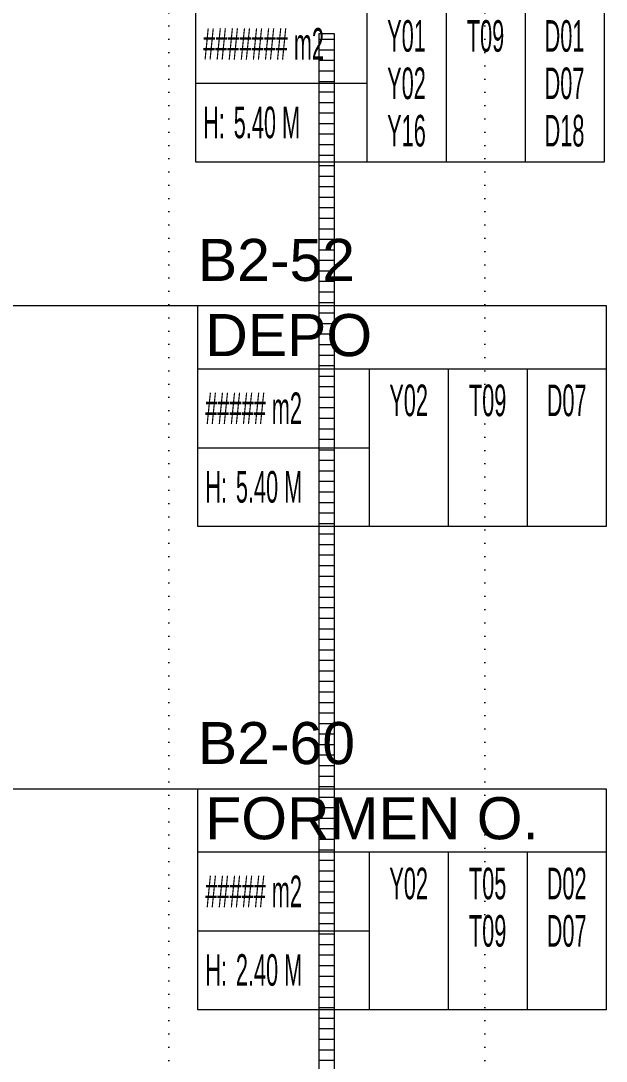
# Model space of a CAD drawing. Header units: metres. Extents: x -13933 to 152404, y -7861 to 21912.
# Drawn here: x 1660 to 2215, y 2679 to 3668 of the extents above; entities that cross this region are included whole.
import ezdxf
from ezdxf.enums import TextEntityAlignment as Align

# ---------------------------------------------------------------- set-up
doc = ezdxf.new("R2010")
doc.units = ezdxf.units.M
doc.header["$LTSCALE"] = 100
doc.header["$MEASUREMENT"] = 0
doc.linetypes.add('DOT2', pattern=[0.125, 0, -0.125])
doc.layers.get('0').update_dxf_attribs({"color": 9, "lineweight": 9})
doc.layers.add('06D', color=9, linetype='Continuous', lineweight=9)
doc.layers.add('21_mahal200', color=9, linetype='Continuous', lineweight=9)
doc.styles.add('Arial', font='arial.ttf', dxfattribs={"height": 2.5})
doc.styles.add('MuuM_TEXT-STANDART', font='ARIALN.TTF')
doc.dimstyles.new('MuuM_DIM200', dxfattribs={"dimscale": 20, "dimtxt": 2, "dimasz": 1, "dimexe": 1, "dimexo": 1, "dimgap": 1, "dimtad": 1, "dimdec": 1, "dimrnd": 0.5, "dimdsep": 46, "dimtxsty": 'MuuM_TEXT-STANDART', "dimblk": 'ARCHTICK', "dimcen": 0, "dimdle": 0.15, "dimclrd": 256, "dimclre": 256, "dimclrt": 256, "dimadec": 0, "dimazin": 0, "dimtfac": 5, "dimtdec": 1, "dimtix": 1, "dimtmove": 2, "dimatfit": 3, "dimldrblk": 'DOT', "dimfxl": 3, "dimfxlon": 1, "dimtolj": 1, "dimlwd": -1, "dimlwe": -1, "dimarcsym": 0})

# ---------------------------------------------------------------- blocks, each defined once
blk = doc.blocks.new('p-ızgara')
at = {"layer": '06D'}
h = blk.add_hatch(dxfattribs=at)
h.set_pattern_fill('_USER', color=252, scale=10, angle=180, style=0, pattern_type=0)
h.set_pattern_definition([(180, (-7e-12, -8630), (-1e-15, -10), [])])
h.paths.add_polyline_path([(1942.5, -4975), (1942.5, -8278.51), (1957.5, -8278.51), (1957.5, -4975)])
blk.add_lwpolyline([(1942.5, -4975), (1942.5, -8278.51), (1957.5, -8278.51), (1957.5, -4975)], close=True, dxfattribs=at)
blk = doc.blocks.new('_ArchTick')
at = {"color": 0, "linetype": 'ByBlock', "const_width": 0.15}
blk.add_lwpolyline([(-0.5, -0.5), (0.5, 0.5)], dxfattribs=at)
blk = doc.blocks.new('_Dot')
at = {"color": 0, "linetype": 'ByBlock', "lineweight": -2}
blk.add_line((-0.5, 0), (-1, 0), dxfattribs=at)
at = {"color": 0, "linetype": 'ByBlock', "const_width": 0.5}
blk.add_lwpolyline([(-0.25, 0, 1), (0.25, 0, 1)], format="xyb", close=True, dxfattribs=at)
blk = doc.blocks.new('0_roomno2')
blk.add_lwpolyline([(19.375, -10.5), (0, -10.5), (0, 0), (19.375, 0)], close=True)
for points in [[(0, -3), (19.375, -3)], [(8.125, -3), (8.125, -10.5)], [(11.875, -3), (11.875, -10.5)], [(15.625, -3), (15.625, -10.5)], [(0, -6.75), (8.125, -6.75)]]:
    blk.add_lwpolyline(points)
at = {"style": 'MuuM_TEXT-STANDART', "width": 0.6}
blk.add_text('H:', height=1.5, dxfattribs=at).set_placement((0.35, -8.608), align=Align.MIDDLE_LEFT)
at = {"style": 'Arial'}
blk.add_attdef('ODANO', (0, 1.17), '', height=2, dxfattribs=at)
blk.add_attdef('MEKANADI', text='', height=2, dxfattribs=at).set_placement((0.35, -3), align=Align.BOTTOM_LEFT)
at = {"style": 'MuuM_TEXT-STANDART', "width": 0.6}
for tag, p in [('YER01', (10, -4.5)), ('TAVAN01', (13.75, -4.5)), ('DUVAR01', (17.5, -4.5)), ('YER02', (10, -6.75)), ('TAVAN02', (13.75, -6.75)), ('DUVAR02', (17.5, -6.75)), ('YER03', (10, -9)), ('TAVAN03', (13.75, -9)), ('DUVAR03', (17.5, -9))]:
    blk.add_attdef(tag, text='', height=1.5, dxfattribs=at).set_placement(p, align=Align.MIDDLE_CENTER)
for tag, p in [('M2', (0.35, -4.875)), ('TEMIZTAVANYUKSEKLIGI', (1.8, -8.608))]:
    blk.add_attdef(tag, text='', height=1.5, dxfattribs=at).set_placement(p, align=Align.MIDDLE_LEFT)
blk = doc.blocks.new('2.bod.Mimari')
at = {"layer": '06D', "linetype": 'DOT2'}
for points in [[(1800, -4350), (1800, -7755), (1800, -8105)], [(2100, -4350), (2100, -7755), (2100, -8105)]]:
    blk.add_lwpolyline(points, dxfattribs=at)
at = {"layer": '06D'}
blk.add_blockref('p-ızgara', (0, 0), dxfattribs=at)
at = {"layer": '21_mahal200'}
ref = blk.add_blockref('0_roomno2', (1825.75, -4886.87), dxfattribs=dict(at, xscale=20, yscale=20, zscale=20))
ref.add_attrib('ODANO', 'B2-54', (1825.75, -4863.47), dxfattribs={"layer": '0', "height": 40, "style": 'Arial'})
ref.add_attrib('MEKANADI', 'KAPORTA-01', dxfattribs={"layer": '0', "height": 40, "style": 'Arial'}).set_placement((1832.75, -4946.87), align=Align.BOTTOM_LEFT)
ref.add_attrib('M2', '####### m2', dxfattribs={"layer": '0', "height": 30, "style": 'MuuM_TEXT-STANDART', "width": 0.6}).set_placement((1832.75, -4984.37), align=Align.MIDDLE_LEFT)
ref.add_attrib('TEMIZTAVANYUKSEKLIGI', '5.40 M', dxfattribs={"layer": '0', "height": 30, "style": 'MuuM_TEXT-STANDART', "width": 0.6}).set_placement((1861.75, -5059.03), align=Align.MIDDLE_LEFT)
ref.add_attrib('YER01', 'Y01', dxfattribs={"layer": '0', "height": 30, "style": 'MuuM_TEXT-STANDART', "width": 0.6}).set_placement((2025.75, -4976.87), align=Align.MIDDLE_CENTER)
ref.add_attrib('TAVAN01', 'T09', dxfattribs={"layer": '0', "height": 30, "style": 'MuuM_TEXT-STANDART', "width": 0.6}).set_placement((2100.75, -4976.87), align=Align.MIDDLE_CENTER)
ref.add_attrib('DUVAR01', 'D01', dxfattribs={"layer": '0', "height": 30, "style": 'MuuM_TEXT-STANDART', "width": 0.6}).set_placement((2175.75, -4976.87), align=Align.MIDDLE_CENTER)
ref.add_attrib('YER02', 'Y02', dxfattribs={"layer": '0', "height": 30, "style": 'MuuM_TEXT-STANDART', "width": 0.6}).set_placement((2025.75, -5021.87), align=Align.MIDDLE_CENTER)
ref.add_attrib('DUVAR02', 'D07', dxfattribs={"layer": '0', "height": 30, "style": 'MuuM_TEXT-STANDART', "width": 0.6}).set_placement((2175.75, -5021.87), align=Align.MIDDLE_CENTER)
ref.add_attrib('YER03', 'Y16', dxfattribs={"layer": '0', "height": 30, "style": 'MuuM_TEXT-STANDART', "width": 0.6}).set_placement((2025.75, -5066.87), align=Align.MIDDLE_CENTER)
ref.add_attrib('DUVAR03', 'D18', dxfattribs={"layer": '0', "height": 30, "style": 'MuuM_TEXT-STANDART', "width": 0.6}).set_placement((2175.75, -5066.87), align=Align.MIDDLE_CENTER)
ref = blk.add_blockref('0_roomno2', (1827.78, -5233.08), dxfattribs=dict(at, xscale=20, yscale=20, zscale=20))
ref.add_attrib('ODANO', 'B2-52', (1827.78, -5209.68), dxfattribs={"layer": '0', "height": 40, "style": 'Arial'})
ref.add_attrib('MEKANADI', 'DEPO', dxfattribs={"layer": '0', "height": 40, "style": 'Arial'}).set_placement((1834.78, -5293.08), align=Align.BOTTOM_LEFT)
ref.add_attrib('M2', '##### m2', dxfattribs={"layer": '0', "height": 30, "style": 'MuuM_TEXT-STANDART', "width": 0.6}).set_placement((1834.78, -5330.58), align=Align.MIDDLE_LEFT)
ref.add_attrib('TEMIZTAVANYUKSEKLIGI', '5.40 M', dxfattribs={"layer": '0', "height": 30, "style": 'MuuM_TEXT-STANDART', "width": 0.6}).set_placement((1863.78, -5405.24), align=Align.MIDDLE_LEFT)
ref.add_attrib('YER01', 'Y02', dxfattribs={"layer": '0', "height": 30, "style": 'MuuM_TEXT-STANDART', "width": 0.6}).set_placement((2027.78, -5323.08), align=Align.MIDDLE_CENTER)
ref.add_attrib('TAVAN01', 'T09', dxfattribs={"layer": '0', "height": 30, "style": 'MuuM_TEXT-STANDART', "width": 0.6}).set_placement((2102.78, -5323.08), align=Align.MIDDLE_CENTER)
ref.add_attrib('DUVAR01', 'D07', dxfattribs={"layer": '0', "height": 30, "style": 'MuuM_TEXT-STANDART', "width": 0.6}).set_placement((2177.78, -5323.08), align=Align.MIDDLE_CENTER)
ref = blk.add_blockref('0_roomno2', (1827.78, -5692.09), dxfattribs=dict(at, xscale=20, yscale=20, zscale=20))
ref.add_attrib('ODANO', 'B2-60', (1827.78, -5668.69), dxfattribs={"layer": '0', "height": 40, "style": 'Arial'})
ref.add_attrib('MEKANADI', 'FORMEN O.', dxfattribs={"layer": '0', "height": 40, "style": 'Arial'}).set_placement((1834.78, -5752.09), align=Align.BOTTOM_LEFT)
ref.add_attrib('M2', '##### m2', dxfattribs={"layer": '0', "height": 30, "style": 'MuuM_TEXT-STANDART', "width": 0.6}).set_placement((1834.78, -5789.59), align=Align.MIDDLE_LEFT)
ref.add_attrib('TEMIZTAVANYUKSEKLIGI', '2.40 M', dxfattribs={"layer": '0', "height": 30, "style": 'MuuM_TEXT-STANDART', "width": 0.6}).set_placement((1863.78, -5864.25), align=Align.MIDDLE_LEFT)
ref.add_attrib('YER01', 'Y02', dxfattribs={"layer": '0', "height": 30, "style": 'MuuM_TEXT-STANDART', "width": 0.6}).set_placement((2027.78, -5782.09), align=Align.MIDDLE_CENTER)
ref.add_attrib('TAVAN01', 'T05', dxfattribs={"layer": '0', "height": 30, "style": 'MuuM_TEXT-STANDART', "width": 0.6}).set_placement((2102.78, -5782.09), align=Align.MIDDLE_CENTER)
ref.add_attrib('DUVAR01', 'D02', dxfattribs={"layer": '0', "height": 30, "style": 'MuuM_TEXT-STANDART', "width": 0.6}).set_placement((2177.78, -5782.09), align=Align.MIDDLE_CENTER)
ref.add_attrib('TAVAN02', 'T09', dxfattribs={"layer": '0', "height": 30, "style": 'MuuM_TEXT-STANDART', "width": 0.6}).set_placement((2102.78, -5827.09), align=Align.MIDDLE_CENTER)
ref.add_attrib('DUVAR02', 'D07', dxfattribs={"layer": '0', "height": 30, "style": 'MuuM_TEXT-STANDART', "width": 0.6}).set_placement((2177.78, -5827.09), align=Align.MIDDLE_CENTER)
for points in [[(1501.93, -5233.08), (1827.78, -5233.08)], [(1501.93, -5692.09), (1827.78, -5692.09)]]:
    blk.add_leader(points, dimstyle='MuuM_DIM200', override={"dimasz": 1, "dimfxl": 10}, dxfattribs=at)

msp = doc.modelspace()

# ---------------------------------------------------------------- block references
msp.add_blockref('2.bod.Mimari', (0, 8630))

doc.saveas('drawing.dxf')
